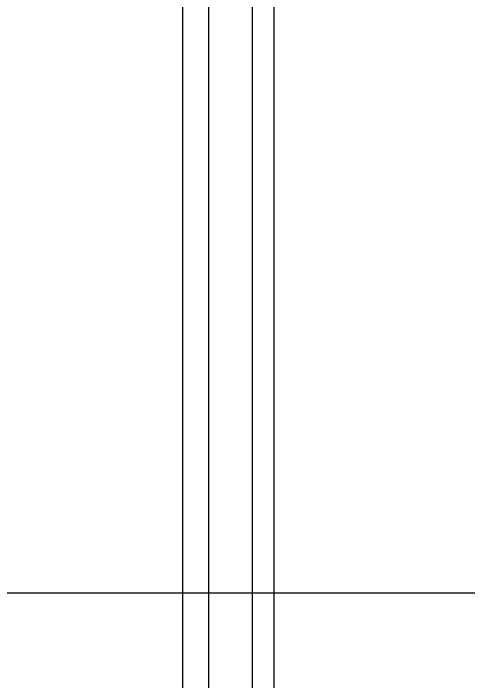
# Model space of a CAD drawing. Extents: x 13158459 to 15902229, y -1299598 to 28366.
# Drawn here: x 14057779.1 to 14058083.1, y -161389.2 to -160942.5 of the extents above; entities that cross this region are included whole.
import ezdxf

# ---------------------------------------------------------------- set-up
doc = ezdxf.new("R2010")
doc.units = 0
doc.header["$LTSCALE"] = 1000
doc.header["$MEASUREMENT"] = 0
doc.layers.add('JZ_0', color=7, linetype='Continuous')

# ---------------------------------------------------------------- blocks, each defined once
blk = doc.blocks.new('抗震大样2')
at = {"color": 2, "linetype": 'Continuous'}
for p, q in [((4303.42, 185.93), (4303.42, -2472.71)), ((4324.19, 185.93), (4324.19, -2472.71)), ((4261.88, -266.34), (4261.88, -2020.43)), ((4236.96, -283.61), (4236.96, -2003.17))]:
    blk.add_line(p, q, dxfattribs=at)

msp = doc.modelspace()

# ---------------------------------------------------------------- linework, layer by layer
at = {"layer": 'JZ_0', "color": 8}
msp.add_line((14044741.22, -161329.79), (14061974.21, -161329.79), dxfattribs=at)

# ---------------------------------------------------------------- block references
at = {"xscale": 0.7, "yscale": 0.7, "zscale": 0.7}
msp.add_blockref('抗震大样2', (14054926.2, -160121.32), dxfattribs=at)

doc.saveas('drawing.dxf')
